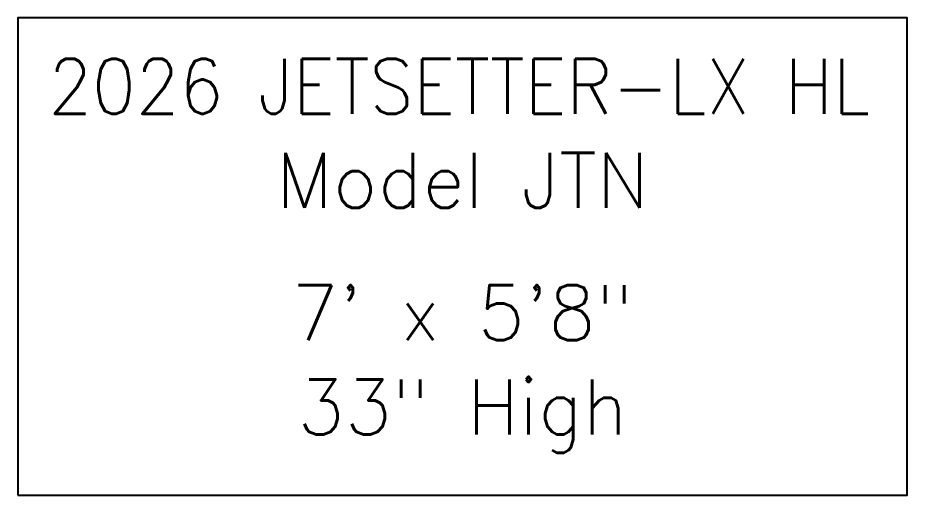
# Model space of a CAD drawing. Extents: x 526 to 610, y 679 to 808.
# Drawn here: x 536.6 to 601.3, y 773.6 to 808.4 of the extents above; entities that cross this region are included whole.
import ezdxf
from ezdxf.enums import TextEntityAlignment as Align

# ---------------------------------------------------------------- set-up
doc = ezdxf.new("R2010")
doc.units = 0
doc.header["$MEASUREMENT"] = 0
doc.layers.add('DIM', color=3, linetype='Continuous')
doc.styles.add('SIMPLEX', font='simplex')

msp = doc.modelspace()

# ---------------------------------------------------------------- linework, layer by layer
at = {"layer": 'DIM', "color": 4}
msp.add_lwpolyline([(536.587, 773.638), (601.253, 773.638), (601.253, 808.365), (536.587, 808.365)], close=True, dxfattribs=at)

# ---------------------------------------------------------------- texts
at = {"layer": 'DIM', "style": 'SIMPLEX', "width": 0.818967}
msp.add_text('2026 JETSETTER-LX HL', height=4, dxfattribs=at).set_placement((538.812, 801.389), (598.558, 801.389), align=Align.FIT)
at = {"layer": 'DIM', "style": 'SIMPLEX'}
for s, p in [('Model JTN', (568.92, 794.532)), ('7\' x 5\'8"', (568.92, 784.919)), ('33" High', (568.92, 778.062))]:
    msp.add_text(s, height=4, dxfattribs=at).set_placement(p, align=Align.CENTER)

doc.saveas('drawing.dxf')
